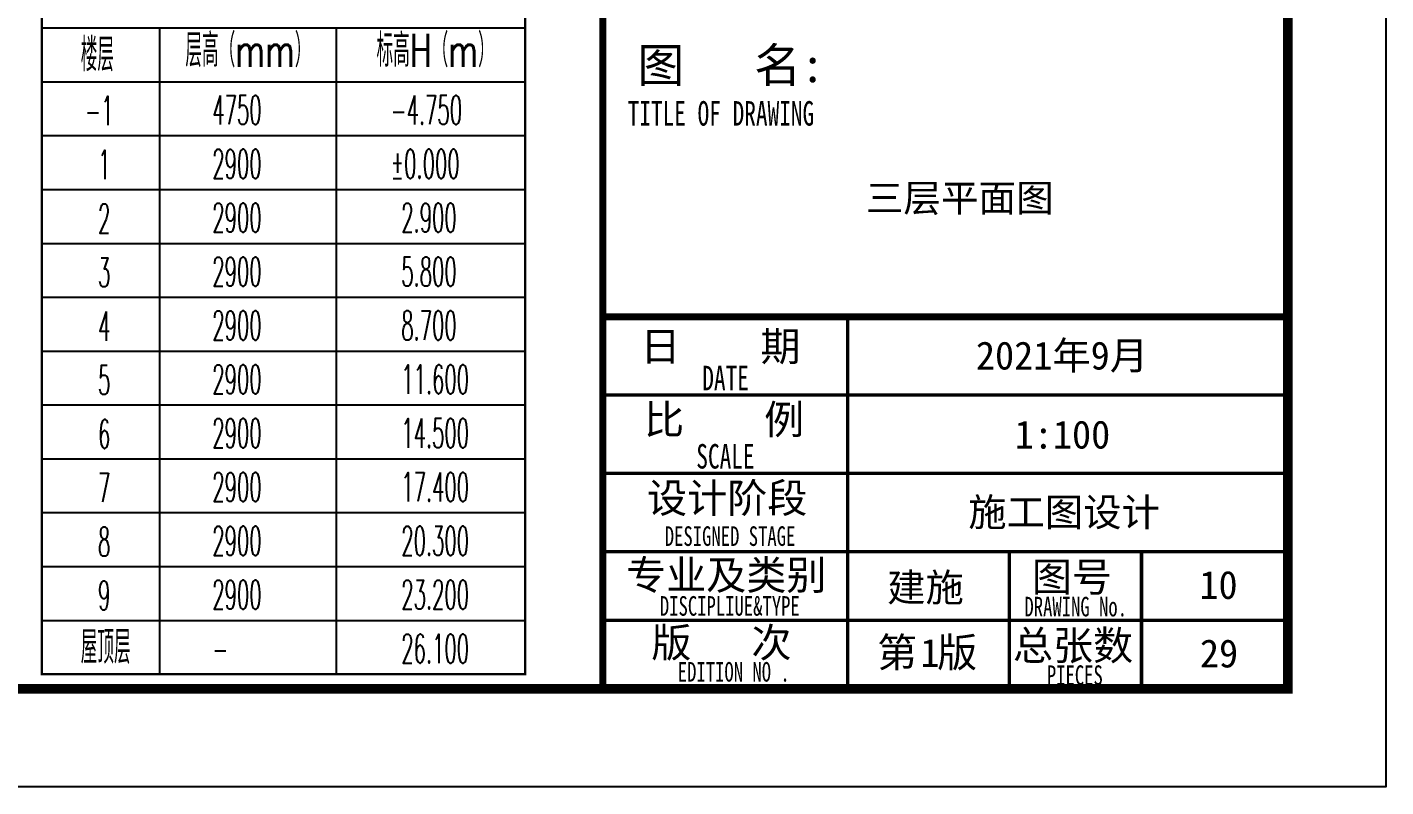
# Model space of a CAD drawing. Extents: x -518115 to 1124316, y -209821 to 1628073.
# Drawn here: x 883842 to 897714, y 488040 to 495798 of the extents above; entities that cross this region are included whole.
import ezdxf
from ezdxf.enums import TextEntityAlignment as Align

# ---------------------------------------------------------------- set-up
doc = ezdxf.new("R2010")
doc.units = 0
doc.header["$LTSCALE"] = 1000
doc.header["$MEASUREMENT"] = 0
for name, color, linetype in [('C-Sheet-图框', 101, 'Continuous'), ('PUB_TEXT', 4, 'Continuous'), ('图框', 140, 'Continuous'), ('图签文字', 147, 'Continuous')]:
    doc.layers.add(name, color=color, linetype=linetype)
doc.layers.add('yichutu', color=7, linetype='Continuous', true_color=0xffffff, plot=False)
doc.layers.add('可改文字', color=6, linetype='Continuous', lineweight=18)
doc.layers.add('图签', color=147, linetype='Continuous', lineweight=18)
doc.styles.add('_TCH_DIM', font='SIMPLEX.shx', dxfattribs={"width": 0.7, "bigfont": 'GBCBIG.shx'})
doc.styles.add('宋体', font='', dxfattribs={"height": 50})
doc.styles.add('建筑图签-1', font='', dxfattribs={"width": 0.7})
doc.styles.get('宋体').set_extended_font_data('SimSun')
doc.styles.get('建筑图签-1').set_extended_font_data('SimHei')

# ---------------------------------------------------------------- blocks, each defined once
blk = doc.blocks.new('yct-841-594-84100-59399.9999999999-100-1000.0')
at = {"layer": 'yichutu', "color": 7, "true_color": 0xffffff}
blk.add_lwpolyline([(0, 0), (0, 59400), (84100, 59400), (84100, 0)], close=True, dxfattribs=at)
blk = doc.blocks.new('TK')
at = {"layer": '图框'}
blk.add_lwpolyline([(465375, 548714), (549475, 548714), (549475, 489314), (465375, 489314)], close=True, dxfattribs=at)
blk.add_lwpolyline([(465375, 548714), (549475, 548714), (549475, 489314), (465375, 489314)], close=True, dxfattribs=at)
at = {"layer": '图框', "const_width": 100}
blk.add_lwpolyline([(548475, 490314), (548475, 547714), (467875, 547714), (467875, 490314)], close=True, dxfattribs=at)
at = {"layer": '图框'}
for points, const_width in [([(541480, 490314), (541480, 547714)], 70), ([(541480, 494114), (548480, 494114)], 70), ([(543980, 491714), (543980, 494114)], 35), ([(541480, 493314), (548480, 493314)], 35), ([(541480, 492514), (548480, 492514)], 35), ([(541480, 491714), (548480, 491714)], 35), ([(541480, 491714), (547980, 491714)], 35), ([(543980, 490314), (543980, 491714)], 35), ([(545630, 490314), (545630, 491714)], 35), ([(545630, 490314), (545630, 491714)], 35), ([(545630, 490314), (545630, 491714)], 35), ([(546980, 490314), (546980, 491714)], 35), ([(541480, 491014), (545630, 491014)], 35), ([(545630, 491014), (548480, 491014)], 35)]:
    blk.add_lwpolyline(points, dxfattribs=dict(at, const_width=const_width))
at = {"layer": '图框', "style": '建筑图签-1', "width": 0.7}
for s, height, p in [('TITLE OF DRAWING', 250, (541734, 496066)), ('DATE', 250, (542496, 493363)), ('SCALE', 250, (542435, 492564)), ('DESIGNED STAGE', 200, (542113, 491774)), ('DISCIPLIUE&TYPE', 200, (542063, 491061)), ('DRAWING No.', 200, (545785, 491054)), ('EDITION NO .', 200, (542246, 490388)), ('PIECES', 200, (546014, 490354))]:
    blk.add_text(s, height=height, dxfattribs=at).set_placement(p)
at = {"layer": '图签', "color": 2, "style": '宋体'}
for s, height, p in [('2021年9月', 286.7, (545290, 493575)), ('1:100', 286.7, (545686, 492768)), ('施工图设计', 286.7, (545212, 491975)), ('建施', 286.7, (544384, 491206)), ('1', 287, (544723, 490539)), ('29', 286.7, (547577, 490533))]:
    blk.add_text(s, height=height, dxfattribs=at).set_placement(p)
at = {"layer": '图签文字', "color": 7, "style": '建筑图签-1'}
for s, height, p in [('图   名:', 350, (541835, 496509)), ('日    期', 300, (541864, 493662)), ('比    例', 300, (541902, 492915)), ('设计阶段', 300, (541932, 492113)), ('专业及类别', 300, (541718, 491327)), ('图号', 300, (545861, 491308)), ('版   次 ', 300, (541976, 490637)), ('总张数', 300, (545668, 490608)), ('第 版', 300, (544281, 490537))]:
    blk.add_text(s, height=height, dxfattribs=at).set_placement(p)

msp = doc.modelspace()

# ---------------------------------------------------------------- linework, layer by layer
at = {"layer": 'C-Sheet-图框', "color": 0}
for p, q in [((883992.4, 495790.2), (888925.3, 495790.2)), ((883992.4, 495790.2), (888925.3, 495790.2)), ((885193.6, 495790.2), (885193.6, 489190.2)), ((886995.6, 495790.2), (886995.6, 489190.2)), ((883992.4, 495240.2), (888925.3, 495240.2)), ((883992.4, 494690.2), (888925.3, 494690.2)), ((883992.4, 494140.2), (888925.3, 494140.2)), ((883992.4, 493590.2), (888925.3, 493590.2)), ((883992.4, 493040.2), (888925.3, 493040.2)), ((883992.4, 492490.2), (888925.3, 492490.2)), ((883992.4, 491940.2), (888925.3, 491940.2)), ((883992.4, 491390.2), (888925.3, 491390.2)), ((883992.4, 490840.2), (888925.3, 490840.2)), ((883992.4, 490290.2), (888925.3, 490290.2)), ((883992.4, 489740.2), (888925.3, 489740.2))]:
    msp.add_line(p, q, dxfattribs=at)
at = {"layer": 'C-Sheet-图框', "color": 0, "const_width": 24}
msp.add_lwpolyline([(883992.4, 489190.2), (888925.3, 489190.2), (888925.3, 496340.2), (883992.4, 496340.2), (883992.4, 489190.2)], dxfattribs=at)

# ---------------------------------------------------------------- block references
msp.add_blockref('TK', (348239.1, -1273.4))
at = {"layer": 'yichutu'}
msp.add_blockref('yct-841-594-84100-59399.9999999999-100-1000.0', (813614.1, 488040.2), dxfattribs=at)

# ---------------------------------------------------------------- texts
at = {"layer": 'PUB_TEXT', "style": '_TCH_DIM'}
for s, height, width, p in [('楼层', 337.59, 0.7, (884388.9, 495348.1)), ('层高（mm）', 337.59, 0.7, (885457.2, 495392.5)), ('标高H（m）', 337.59, 0.7, (887408.9, 495392.5)), ('-1', 297.5, 0.494118, (884433.3, 494795.6)), ('4750', 297.5, 0.494118, (885731.8, 494803.2)), ('-4.750', 297.5, 0.494118, (887552.5, 494803.2)), ('1', 297.5, 0.494118, (884566.1, 494245.6)), ('2900', 297.5, 0.494118, (885731.8, 494253.2)), ('%%P0.000', 297.5, 0.494118, (887552.5, 494253.2)), ('2', 297.5, 0.494118, (884566.1, 493695.6)), ('2900', 297.5, 0.494118, (885731.8, 493703.2)), ('2.900', 297.5, 0.494118, (887661.5, 493703.2)), ('3', 297.5, 0.494118, (884566.1, 493145.6)), ('2900', 297.5, 0.494118, (885731.8, 493153.2)), ('5.800', 297.5, 0.494118, (887661.5, 493153.2)), ('4', 297.5, 0.494118, (884566.1, 492595.6)), ('2900', 297.5, 0.494118, (885731.8, 492603.2)), ('8.700', 297.5, 0.494118, (887661.5, 492603.2)), ('5', 297.5, 0.494118, (884566.1, 492045.6)), ('2900', 297.5, 0.494118, (885731.8, 492053.2)), ('11.600', 297.5, 0.494118, (887661.5, 492053.2)), ('6', 297.5, 0.494118, (884566.1, 491495.6)), ('2900', 297.5, 0.494118, (885731.8, 491503.2)), ('14.500', 297.5, 0.494118, (887661.5, 491503.2)), ('7', 297.5, 0.494118, (884566.1, 490945.6)), ('2900', 297.5, 0.494118, (885731.8, 490953.2)), ('17.400', 297.5, 0.494118, (887661.5, 490953.2)), ('8', 297.5, 0.494118, (884566.1, 490395.6)), ('2900', 297.5, 0.494118, (885731.8, 490403.2)), ('20.300', 297.5, 0.494118, (887661.5, 490403.2)), ('9', 297.5, 0.494118, (884566.1, 489845.6)), ('2900', 297.5, 0.494118, (885731.8, 489853.2)), ('23.200', 297.5, 0.494118, (887661.5, 489853.2)), ('屋顶层', 337.59, 0.7, (884388.9, 489298.1)), ('26.100', 297.5, 0.494118, (887661.5, 489303.2)), ('-', 297.5, 0.494118, (885731.8, 489303.2))]:
    msp.add_text(s, height=height, dxfattribs=dict(at, width=width)).set_placement(p)
at = {"layer": '可改文字', "color": 3, "style": '宋体'}
msp.add_text('三层平面图', height=281.28, dxfattribs=at).set_placement((893363.3, 494048.4), align=Align.MIDDLE)
at = {"layer": '图签', "color": 3, "style": '宋体'}
msp.add_text('10', height=286.68, dxfattribs=at).set_placement((895810.7, 489959.3))

doc.saveas('drawing.dxf')
